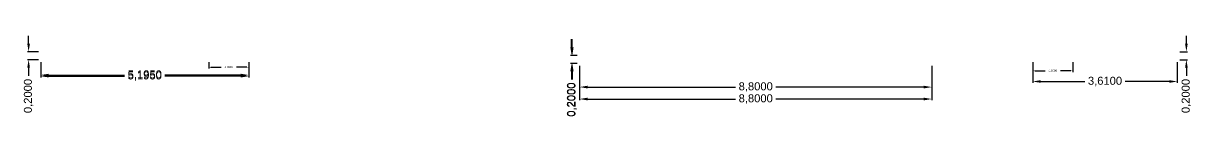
# Model space of a CAD drawing. Header units: millimetres. Extents: x -239 to 805, y -779 to 510.
# Drawn here: x 162.5 to 191.7, y -107.58 to -105.57 of the extents above; entities that cross this region are included whole.
import ezdxf

# ---------------------------------------------------------------- set-up
doc = ezdxf.new("R2010")
doc.units = ezdxf.units.MM
doc.header["$MEASUREMENT"] = 0
doc.layers.add('Dimensiuni interior', color=11, linetype='Continuous', plot=False)
doc.styles.get("Standard").update_dxf_attribs({"font": 'arial.ttf'})
doc.dimstyles.new('Mici', dxfattribs={"dimtxt": 0.05, "dimasz": 0.05, "dimexe": 0.03, "dimexo": 0.0625, "dimgap": 0.09, "dimtad": 0, "dimdec": 4, "dimzin": 0, "dimtxsty": 'Standard', "dimcen": 0.09, "dimclrd": 1, "dimclre": 1, "dimadec": 0, "dimazin": 0, "dimtfac": 1, "dimtdec": 4, "dimtofl": 0, "dimtmove": 0, "dimatfit": 3, "dimfxl": 1, "dimtolj": 1, "dimtzin": 0, "dimarcsym": 0})

# ---------------------------------------------------------------- blocks, each defined once
blk = doc.blocks.new('*D73')
at = {"layer": 'Defpoints', "color": 0, "transparency": 16777216}
for p in [(289.511, 74.999), (293.121, 74.999), (293.121, 74.456)]:
    blk.add_point(p, dxfattribs=at)
at = {"layer": 'Dimensiuni interior', "color": 1, "lineweight": -2, "transparency": 16777216}
for p, q in [((289.511, 74.936), (289.511, 74.426)), ((293.121, 74.936), (293.121, 74.426)), ((289.711, 74.456), (290.811, 74.456)), ((292.921, 74.456), (291.821, 74.456))]:
    blk.add_line(p, q, dxfattribs=at)
at = {"layer": 'Dimensiuni interior', "color": 1, "transparency": 16777216}
for points in [[(289.711, 74.49), (289.711, 74.423), (289.511, 74.456)], [(292.921, 74.49), (292.921, 74.423), (293.121, 74.456)]]:
    blk.add_solid(points, dxfattribs=at)
at = {"layer": 'Dimensiuni interior', "color": 0, "transparency": 16777216, "insert": (291.316, 74.456), "char_height": 0.2, "attachment_point": 5}
blk.add_mtext('\\A1;3,6100', dxfattribs=at)
blk = doc.blocks.new('*D74')
at = {"layer": 'Defpoints', "color": 0, "transparency": 16777216}
for p in [(293.121, 75.199), (293.121, 74.999), (293.35, 74.999)]:
    blk.add_point(p, dxfattribs=at)
at = {"layer": 'Dimensiuni interior', "color": 1, "lineweight": -2, "transparency": 16777216}
for p, q in [((293.35, 75.399), (293.35, 75.599)), ((293.184, 75.199), (293.38, 75.199)), ((293.184, 74.999), (293.38, 74.999)), ((293.35, 74.799), (293.35, 74.599))]:
    blk.add_line(p, q, dxfattribs=at)
at = {"layer": 'Dimensiuni interior', "color": 1, "transparency": 16777216}
for points in [[(293.316, 75.399), (293.383, 75.399), (293.35, 75.199)], [(293.316, 74.799), (293.383, 74.799), (293.35, 74.999)]]:
    blk.add_solid(points, dxfattribs=at)
at = {"layer": 'Dimensiuni interior', "color": 0, "transparency": 16777216, "insert": (293.35, 74.094), "char_height": 0.2, "attachment_point": 5, "rotation": 90}
blk.add_mtext('\\A1;0,2000', dxfattribs=at)
blk = doc.blocks.new('*D77')
at = {"layer": 'Defpoints', "color": 0, "transparency": 16777216}
for p in [(289.511, 74.999), (290.511, 74.999), (290.511, 74.722)]:
    blk.add_point(p, dxfattribs=at)
at = {"layer": 'Dimensiuni interior', "color": 1, "lineweight": -2, "transparency": 16777216}
for p, q in [((289.511, 74.936), (289.511, 74.692)), ((290.511, 74.936), (290.511, 74.692)), ((289.561, 74.722), (289.82, 74.722)), ((290.461, 74.722), (290.203, 74.722))]:
    blk.add_line(p, q, dxfattribs=at)
at = {"layer": 'Dimensiuni interior', "color": 1, "transparency": 16777216}
for points in [[(289.561, 74.731), (289.561, 74.714), (289.511, 74.722)], [(290.461, 74.731), (290.461, 74.714), (290.511, 74.722)]]:
    blk.add_solid(points, dxfattribs=at)
at = {"layer": 'Dimensiuni interior', "color": 0, "transparency": 16777216, "insert": (290.011, 74.722), "char_height": 0.05, "attachment_point": 5}
blk.add_mtext('\\A1;1,0000', dxfattribs=at)
blk = doc.blocks.new('*D78')
at = {"layer": 'Defpoints', "color": 0, "transparency": 16777216}
for p in [(278.187, 74.909), (286.987, 74.909), (286.987, 74.018)]:
    blk.add_point(p, dxfattribs=at)
at = {"layer": 'Dimensiuni interior', "color": 1, "lineweight": -2, "transparency": 16777216}
for p, q in [((278.187, 74.847), (278.187, 73.988)), ((286.987, 74.847), (286.987, 73.988)), ((278.387, 74.018), (282.082, 74.018)), ((286.787, 74.018), (283.092, 74.018))]:
    blk.add_line(p, q, dxfattribs=at)
at = {"layer": 'Dimensiuni interior', "color": 1, "transparency": 16777216}
for points in [[(278.387, 74.052), (278.387, 73.985), (278.187, 74.018)], [(286.787, 74.052), (286.787, 73.985), (286.987, 74.018)]]:
    blk.add_solid(points, dxfattribs=at)
at = {"layer": 'Dimensiuni interior', "color": 0, "transparency": 16777216, "insert": (282.587, 74.018), "char_height": 0.2, "attachment_point": 5}
blk.add_mtext('\\A1;8,8000', dxfattribs=at)
blk = doc.blocks.new('*D79')
at = {"layer": 'Defpoints', "color": 0, "transparency": 16777216}
for p in [(278.187, 75.109), (278.003, 74.909), (278.187, 74.909)]:
    blk.add_point(p, dxfattribs=at)
at = {"layer": 'Dimensiuni interior', "color": 1, "lineweight": -2, "transparency": 16777216}
for p, q in [((278.003, 75.309), (278.003, 75.509)), ((278.125, 75.109), (277.973, 75.109)), ((278.125, 74.909), (277.973, 74.909)), ((278.003, 74.709), (278.003, 74.509))]:
    blk.add_line(p, q, dxfattribs=at)
at = {"layer": 'Dimensiuni interior', "color": 1, "transparency": 16777216}
for points in [[(277.969, 75.309), (278.036, 75.309), (278.003, 75.109)], [(277.969, 74.709), (278.036, 74.709), (278.003, 74.909)]]:
    blk.add_solid(points, dxfattribs=at)
at = {"layer": 'Dimensiuni interior', "color": 0, "transparency": 16777216, "insert": (278.003, 74.004), "char_height": 0.2, "attachment_point": 5, "rotation": 90}
blk.add_mtext('\\A1;0,2000', dxfattribs=at)
blk = doc.blocks.new('*D83')
at = {"layer": 'Defpoints', "color": 0, "transparency": 16777216}
for p in [(278.187, 74.909), (286.987, 74.909), (286.987, 74.317)]:
    blk.add_point(p, dxfattribs=at)
at = {"layer": 'Dimensiuni interior', "color": 1, "lineweight": -2, "transparency": 16777216}
for p, q in [((278.187, 74.847), (278.187, 74.287)), ((286.987, 74.847), (286.987, 74.287)), ((278.387, 74.317), (282.082, 74.317)), ((286.787, 74.317), (283.092, 74.317))]:
    blk.add_line(p, q, dxfattribs=at)
at = {"layer": 'Dimensiuni interior', "color": 1, "transparency": 16777216}
for points in [[(278.387, 74.35), (278.387, 74.283), (278.187, 74.317)], [(286.787, 74.35), (286.787, 74.283), (286.987, 74.317)]]:
    blk.add_solid(points, dxfattribs=at)
at = {"layer": 'Dimensiuni interior', "color": 0, "transparency": 16777216, "insert": (282.587, 74.317), "char_height": 0.2, "attachment_point": 5}
blk.add_mtext('\\A1;8,8000', dxfattribs=at)
blk = doc.blocks.new('*D84')
at = {"layer": 'Defpoints', "color": 0, "transparency": 16777216}
for p in [(278.187, 75.109), (277.987, 74.909), (278.187, 74.909)]:
    blk.add_point(p, dxfattribs=at)
at = {"layer": 'Dimensiuni interior', "color": 1, "lineweight": -2, "transparency": 16777216}
for p, q in [((277.987, 75.309), (277.987, 75.509)), ((278.125, 75.109), (277.957, 75.109)), ((278.125, 74.909), (277.957, 74.909)), ((277.987, 74.709), (277.987, 74.509))]:
    blk.add_line(p, q, dxfattribs=at)
at = {"layer": 'Dimensiuni interior', "color": 1, "transparency": 16777216}
for points in [[(277.954, 75.309), (278.021, 75.309), (277.987, 75.109)], [(277.954, 74.709), (278.021, 74.709), (277.987, 74.909)]]:
    blk.add_solid(points, dxfattribs=at)
at = {"layer": 'Dimensiuni interior', "color": 0, "transparency": 16777216, "insert": (277.987, 74.004), "char_height": 0.2, "attachment_point": 5, "rotation": 90}
blk.add_mtext('\\A1;0,2000', dxfattribs=at)
blk = doc.blocks.new('*D86')
at = {"layer": 'Defpoints', "color": 0, "transparency": 16777216}
for p in [(264.721, 74.999), (269.916, 74.999), (269.916, 74.617)]:
    blk.add_point(p, dxfattribs=at)
at = {"layer": 'Dimensiuni interior', "color": 1, "lineweight": -2, "transparency": 16777216}
for p, q in [((264.721, 74.936), (264.721, 74.587)), ((269.916, 74.936), (269.916, 74.587)), ((264.921, 74.617), (266.814, 74.617)), ((269.716, 74.617), (267.823, 74.617))]:
    blk.add_line(p, q, dxfattribs=at)
at = {"layer": 'Dimensiuni interior', "color": 1, "transparency": 16777216}
for points in [[(264.921, 74.65), (264.921, 74.584), (264.721, 74.617)], [(269.716, 74.65), (269.716, 74.584), (269.916, 74.617)]]:
    blk.add_solid(points, dxfattribs=at)
at = {"layer": 'Dimensiuni interior', "color": 0, "transparency": 16777216, "insert": (267.319, 74.617), "char_height": 0.2, "attachment_point": 5}
blk.add_mtext('\\A1;5,1950', dxfattribs=at)
blk = doc.blocks.new('*D87')
at = {"layer": 'Defpoints', "color": 0, "transparency": 16777216}
for p in [(264.721, 75.199), (264.416, 74.999), (264.721, 74.999)]:
    blk.add_point(p, dxfattribs=at)
at = {"layer": 'Dimensiuni interior', "color": 1, "lineweight": -2, "transparency": 16777216}
for p, q in [((264.416, 75.399), (264.416, 75.599)), ((264.659, 75.199), (264.386, 75.199)), ((264.659, 74.999), (264.386, 74.999)), ((264.416, 74.799), (264.416, 74.599))]:
    blk.add_line(p, q, dxfattribs=at)
at = {"layer": 'Dimensiuni interior', "color": 1, "transparency": 16777216}
for points in [[(264.383, 75.399), (264.449, 75.399), (264.416, 75.199)], [(264.383, 74.799), (264.449, 74.799), (264.416, 74.999)]]:
    blk.add_solid(points, dxfattribs=at)
at = {"layer": 'Dimensiuni interior', "color": 0, "transparency": 16777216, "insert": (264.416, 74.094), "char_height": 0.2, "attachment_point": 5, "rotation": 90}
blk.add_mtext('\\A1;0,2000', dxfattribs=at)
blk = doc.blocks.new('*D91')
at = {"layer": 'Defpoints', "color": 0, "transparency": 16777216}
for p in [(264.721, 74.999), (269.916, 74.999), (269.916, 74.589)]:
    blk.add_point(p, dxfattribs=at)
at = {"layer": 'Dimensiuni interior', "color": 1, "lineweight": -2, "transparency": 16777216}
for p, q in [((264.721, 74.936), (264.721, 74.559)), ((269.916, 74.936), (269.916, 74.559)), ((264.921, 74.589), (266.814, 74.589)), ((269.716, 74.589), (267.823, 74.589))]:
    blk.add_line(p, q, dxfattribs=at)
at = {"layer": 'Dimensiuni interior', "color": 1, "transparency": 16777216}
for points in [[(264.921, 74.623), (264.921, 74.556), (264.721, 74.589)], [(269.716, 74.623), (269.716, 74.556), (269.916, 74.589)]]:
    blk.add_solid(points, dxfattribs=at)
at = {"layer": 'Dimensiuni interior', "color": 0, "transparency": 16777216, "insert": (267.319, 74.589), "char_height": 0.2, "attachment_point": 5}
blk.add_mtext('\\A1;5,1950', dxfattribs=at)
blk = doc.blocks.new('*D92')
at = {"layer": 'Defpoints', "color": 0, "transparency": 16777216}
for p in [(264.721, 75.199), (264.416, 74.999), (264.721, 74.999)]:
    blk.add_point(p, dxfattribs=at)
at = {"layer": 'Dimensiuni interior', "color": 1, "lineweight": -2, "transparency": 16777216}
for p, q in [((264.416, 75.399), (264.416, 75.599)), ((264.659, 75.199), (264.386, 75.199)), ((264.659, 74.999), (264.386, 74.999)), ((264.416, 74.799), (264.416, 74.599))]:
    blk.add_line(p, q, dxfattribs=at)
at = {"layer": 'Dimensiuni interior', "color": 1, "transparency": 16777216}
for points in [[(264.383, 75.399), (264.449, 75.399), (264.416, 75.199)], [(264.383, 74.799), (264.449, 74.799), (264.416, 74.999)]]:
    blk.add_solid(points, dxfattribs=at)
at = {"layer": 'Dimensiuni interior', "color": 0, "transparency": 16777216, "insert": (264.416, 74.094), "char_height": 0.2, "attachment_point": 5, "rotation": 90}
blk.add_mtext('\\A1;0,2000', dxfattribs=at)
blk = doc.blocks.new('*D93')
at = {"layer": 'Defpoints', "color": 0, "transparency": 16777216}
for p in [(268.916, 74.999), (268.916, 74.813), (269.916, 74.999)]:
    blk.add_point(p, dxfattribs=at)
at = {"layer": 'Dimensiuni interior', "color": 1, "lineweight": -2, "transparency": 16777216}
for p, q in [((268.916, 74.936), (268.916, 74.783)), ((268.966, 74.813), (269.225, 74.813)), ((269.866, 74.813), (269.608, 74.813)), ((269.916, 74.936), (269.916, 74.783))]:
    blk.add_line(p, q, dxfattribs=at)
at = {"layer": 'Dimensiuni interior', "color": 1, "transparency": 16777216}
for points in [[(268.966, 74.821), (268.966, 74.804), (268.916, 74.813)], [(269.866, 74.821), (269.866, 74.804), (269.916, 74.813)]]:
    blk.add_solid(points, dxfattribs=at)
at = {"layer": 'Dimensiuni interior', "color": 0, "transparency": 16777216, "insert": (269.416, 74.813), "char_height": 0.05, "attachment_point": 5}
blk.add_mtext('\\A1;1,0000', dxfattribs=at)
blk = doc.blocks.new('A$C5d254f55')
at = {"layer": 'Dimensiuni interior'}
for base, p1, p2, picture, middle in [((1.20633, 0.91899, 9.1), (1.51133, 1.11899, 9.1), (1.51133, 0.91899, 9.1), '*D87', (1.20633, 0.01419, 9.1)), ((1.20633, 0.91899), (1.51133, 1.11899), (1.51133, 0.91899), '*D92', (1.20633, 0.01419)), ((30.13975, 0.91899), (29.91133, 1.11899), (29.91133, 0.91899), '*D74', (30.13975, 0.01419)), ((14.77741, 0.82931, 6.3), (14.97741, 1.02931, 6.3), (14.97741, 0.82931, 6.3), '*D84', (14.77741, -0.0755, 6.3)), ((14.79272, 0.82931), (14.97741, 1.02931), (14.97741, 0.82931), '*D79', (14.79272, -0.0755))]:
    dim = blk.add_linear_dim(base=base, p1=p1, p2=p2, angle=90, dimstyle='Mici', override={"dimtxt": 0.2, "dimasz": 0.2}, dxfattribs=at)
    dim.commit()
    dim.dimension.update_dxf_attribs({"geometry": picture, "text_midpoint": middle, "insert": (-263.20983, -74.07982)})
for base, p1, p2, picture, middle in [((6.70633, 0.53703, 9.1), (1.51133, 0.91899, 9.1), (6.70633, 0.91899, 9.1), '*D86', (4.10883, 0.53703, 9.1)), ((6.70633, 0.50954), (1.51133, 0.91899), (6.70633, 0.91899), '*D91', (4.10883, 0.50954)), ((29.91133, 0.37657), (26.30133, 0.91899), (29.91133, 0.91899), '*D73', (28.10633, 0.37657)), ((23.77741, -0.06157), (14.97741, 0.82931), (23.77741, 0.82931), '*D78', (19.37741, -0.06157)), ((23.77741, 0.23669, 6.3), (14.97741, 0.82931, 6.3), (23.77741, 0.82931, 6.3), '*D83', (19.37741, 0.23669, 6.3))]:
    dim = blk.add_linear_dim(base=base, p1=p1, p2=p2, dimstyle='Mici', override={"dimtxt": 0.2, "dimasz": 0.2}, dxfattribs=at)
    dim.commit()
    dim.dimension.update_dxf_attribs({"geometry": picture, "text_midpoint": middle, "insert": (-263.20983, -74.07982)})
for base, p1, p2, picture, middle in [((5.70633, 0.73277), (6.70633, 0.91899), (5.70633, 0.91899), '*D93', (6.20633, 0.73277)), ((27.30133, 0.6424), (26.30133, 0.91899), (27.30133, 0.91899), '*D77', (26.80133, 0.6424))]:
    dim = blk.add_linear_dim(base=base, p1=p1, p2=p2, dimstyle='Mici', dxfattribs=at)
    dim.commit()
    dim.dimension.update_dxf_attribs({"geometry": picture, "text_midpoint": middle, "insert": (-263.20983, -74.07982)})

msp = doc.modelspace()

# ---------------------------------------------------------------- block references
msp.add_blockref('A$C5d254f55', (161.42801, -107.08945))

doc.saveas('drawing.dxf')
